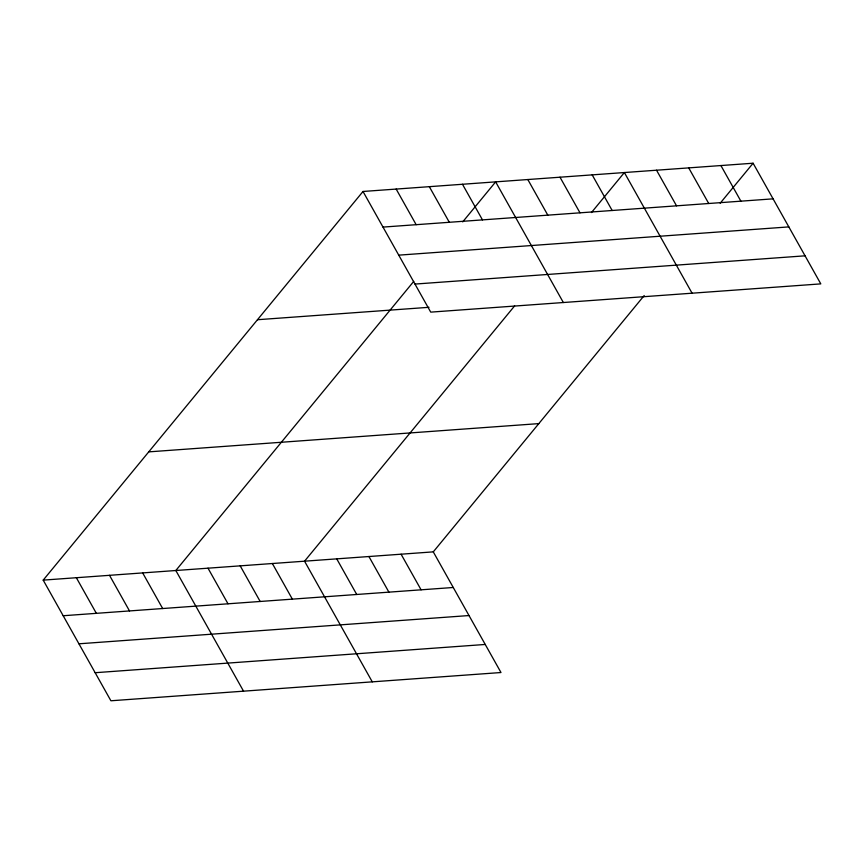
<?xml version="1.0" encoding="UTF-8"?>
<svg xmlns="http://www.w3.org/2000/svg" width="864" height="864" viewBox="0 0 864 864"><rect width="100%" height="100%" fill="white"/><g stroke="black" fill="none" stroke-linecap="round" stroke-linejoin="round"><path stroke-width="1.3" d="M43.2 580.122L433.274 551.869L500.99 672.527L110.905 700.78L43.2 580.122L363.01 191.473L753.095 163.22L820.8 283.878L430.726 312.131L363.01 191.473M413.737 281.394L175.824 570.51L243.54 691.168M462.715 221.886L495.644 181.872L563.35 302.53M514.642 305.878L304.549 561.19L372.265 681.847M591.44 212.566L624.37 172.541L692.075 293.198M433.274 551.869L644.209 295.542M720.166 203.234L753.095 163.22M383 227.092L773.075 198.839M398.747 255.15L788.821 226.897M414.979 284.072L805.054 255.82M257.472 319.723L428.987 307.303M148.738 451.872L538.812 423.619M63.191 615.74L453.265 587.488M78.937 643.799L469.012 615.546M95.159 672.71L485.233 644.458M720.911 165.553L740.891 201.172M688.727 167.886L708.718 203.504M656.543 170.219L676.534 205.826M592.186 174.874L612.166 210.492M560.002 177.206L579.992 212.825M527.818 179.539L547.808 215.158M462.488 184.27L482.468 219.888M429.322 186.667L449.312 222.286M396.166 189.076L416.156 224.683M401.09 554.202L421.081 589.82M368.917 556.535L388.897 592.142M336.733 558.857L356.724 594.475M272.365 563.522L292.356 599.141M240.192 565.855L260.172 601.474M208.008 568.188L227.999 603.796M142.668 572.918L162.659 608.537M109.512 575.316L129.503 610.934M76.356 577.724L96.347 613.332"/></g></svg>
